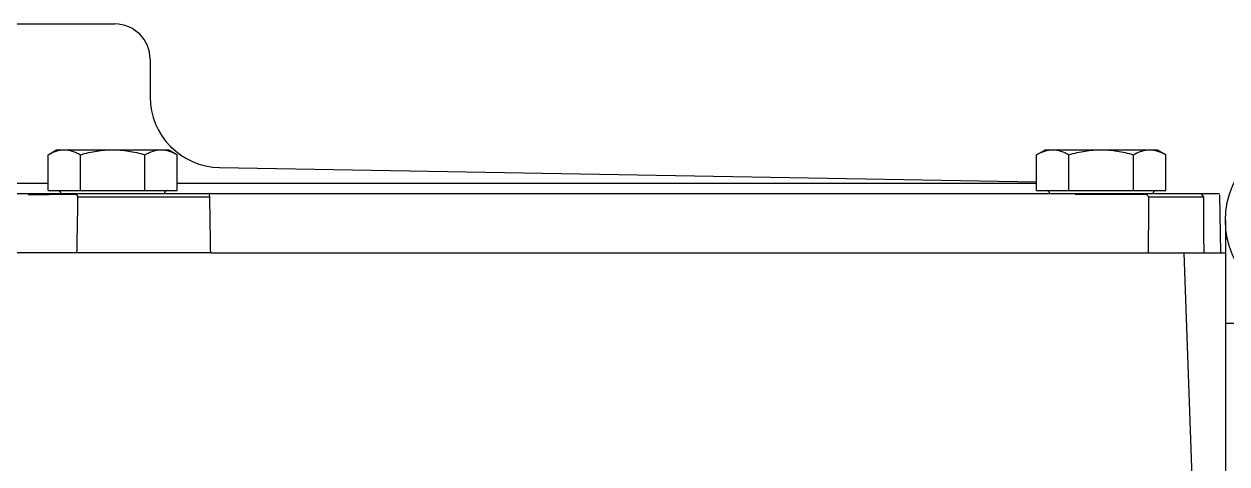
# Model space of a CAD drawing. Header units: millimetres. Extents: x 156850 to 204135, y 56350 to 74150.
# Drawn here: x 174903.6 to 175107.8, y 63124.1 to 63198.9 of the extents above; entities that cross this region are included whole.
import ezdxf

# ---------------------------------------------------------------- set-up
doc = ezdxf.new("R2010")
doc.units = ezdxf.units.MM
doc.header["$LTSCALE"] = 150
doc.layers.add('-----33 Equipment', color=5, linetype='Continuous')

# ---------------------------------------------------------------- blocks, each defined once
blk = doc.blocks.new('X-2F-PLAN$0$A$C73FA2420')
at = {"color": 0, "linetype": 'Continuous'}
for p, q in [((3405.73, 703.06), (3405.73, 973.5)), ((3415.73, 531.81), (3415.73, 973.3)), ((3444.61, 957.28), (3444.61, 719.28)), ((3417.53, 730.62), (3417.53, 945.94)), ((3416.33, 730.62), (3422.39, 730.62)), ((3416.33, 730.62), (3416.33, 708.68)), ((3422.39, 730.62), (3423.23, 729.15)), ((3423.23, 729.15), (3423.23, 710.15)), ((3415.56, 725.76), (3415.23, 725.53)), ((3415.23, 725.53), (3415.23, 703.22)), ((3415.56, 725.76), (3415.65, 725.88)), ((3416.33, 725.13), (3422.39, 725.13)), ((3416.33, 714.16), (3422.39, 714.16)), ((3438.61, 713.28), (3432.22, 713.28)), ((3416.33, 708.68), (3422.39, 708.68)), ((3417.53, 562.84), (3417.53, 708.68)), ((3422.39, 708.68), (3423.23, 710.15)), ((3405.73, 703), (3405.73, 530.78)), ((3415.56, 703.24), (3415.23, 703.22)), ((3420.22, 701.49), (3417.8, 562.84)), ((3416.33, 562.84), (3422.39, 562.84)), ((3416.33, 562.84), (3416.33, 540.91)), ((3422.39, 562.84), (3423.23, 561.37)), ((3423.23, 561.37), (3423.23, 542.38)), ((3416.33, 557.36), (3422.39, 557.36)), ((3415.65, 544.3), (3415.56, 556.28)), ((3416.33, 546.39), (3422.39, 546.39)), ((3415.23, 543.77), (3415.23, 534.53)), ((3415.56, 544.12), (3415.65, 544.3)), ((3422.39, 540.91), (3423.23, 542.37)), ((3416.33, 540.91), (3422.39, 540.91)), ((3367.64, 536.44), (3405.73, 537.77)), ((3415.73, 534.93), (3415.56, 534.79)), ((3415.56, 534.79), (3415.23, 534.53)), ((3415.56, 531.8), (3405.73, 531.63)), ((3411.23, 530.78), (3067.23, 530.78)), ((3393.73, 422.78), (3393.73, 530.78))]:
    blk.add_line(p, q, dxfattribs=at)
for points in [[(3415.69, 725.88), (3415.68, 725.84), (3415.62, 725.8), (3415.56, 725.76)], [(3415.73, 703.26), (3415.68, 703.25), (3415.62, 703.25), (3415.56, 703.24)], [(3415.69, 544.3), (3415.68, 544.24), (3415.62, 544.18), (3415.23, 543.77)]]:
    blk.add_lwpolyline(points, dxfattribs=at)
blk.add_circle((3411.23, 515.78), 15, dxfattribs=at)
for centre, radius, start, end in [((3415.73, 729), 0.6, 270, 0), ((3438.61, 719.28), 6, 270, 0), ((3432.22, 701.28), 12, 90, 179), ((3415.73, 710.3), 0.6, 0, 90), ((3415.73, 561.22), 0.6, 270, 0), ((3415.73, 542.52), 0.6, 0, 90), ((3351.23, 490.78), 40, 0, 90)]:
    blk.add_arc(centre, radius, start, end, dxfattribs=at)
for points, start_tangent, end_tangent in [([(3415.63, 728.39), (3415.61, 729.93), (3415.56, 733.99)], (-0.013605, 0.999907), (0, 1)), ([(3422.39, 730.62), (3422.75, 729.91), (3423.02, 729.22), (3423.18, 728.55), (3423.23, 727.87)], (0.5, -0.866025), (0, -1)), ([(3415.65, 725.88), (3415.63, 728.39)], (0, 1), (-0.013605, 0.999907)), ([(3423.23, 727.87), (3423.18, 727.2), (3423.02, 726.52), (3422.75, 725.83), (3422.39, 725.13)], (0, -1), (-0.5, -0.866025)), ([(3405.73, 725.7), (3410.48, 725.61), (3415.23, 725.53)], (0.999844, -0.017671), (0.999844, -0.017663)), ([(3422.39, 725.13), (3422.75, 723.72), (3423.02, 722.35), (3423.18, 720.99), (3423.23, 719.65)], (0.27735, -0.960769), (0, -1)), ([(3423.23, 719.65), (3423.18, 718.3), (3423.02, 716.95), (3422.75, 715.57), (3422.39, 714.16)], (0, -1), (-0.27735, -0.960769)), ([(3422.39, 714.16), (3422.75, 713.46), (3423.02, 712.77), (3423.18, 712.09), (3423.23, 711.42)], (0.5, -0.866025), (0, -1)), ([(3423.23, 711.42), (3423.18, 710.74), (3423.02, 710.07), (3422.75, 709.38), (3422.39, 708.68)], (0, -1), (-0.5, -0.866025)), ([(3415.23, 703.22), (3410.48, 703.14), (3405.73, 703.06)], (-0.999853, -0.017126), (-0.999853, -0.017126)), ([(3422.39, 562.84), (3422.75, 562.14), (3423.02, 561.45), (3423.18, 560.78), (3423.23, 560.1)], (0.5, -0.866025), (0, -1)), ([(3423.23, 560.1), (3423.18, 559.43), (3423.02, 558.75), (3422.75, 558.06), (3422.39, 557.36)], (0, -1), (-0.5, -0.866025)), ([(3422.39, 557.36), (3422.75, 555.95), (3423.02, 554.57), (3423.18, 553.22), (3423.23, 551.87)], (0.27735, -0.960769), (0, -1)), ([(3423.23, 551.87), (3423.18, 550.53), (3423.02, 549.18), (3422.75, 547.8), (3422.39, 546.39)], (0, -1), (-0.27735, -0.960769)), ([(3422.39, 546.39), (3422.75, 545.69), (3423.02, 545), (3423.18, 544.32), (3423.23, 543.65)], (0.5, -0.866025), (0, -1)), ([(3405.73, 543.84), (3410.48, 543.81), (3415.23, 543.77)], (0.999969, -0.007866), (0.999969, -0.007855)), ([(3423.23, 543.65), (3423.18, 542.97), (3423.02, 542.3), (3422.75, 541.61), (3422.39, 540.91)], (0, -1), (-0.5, -0.866025)), ([(3415.23, 534.53), (3410.48, 534.5), (3405.73, 534.47)], (-0.999979, -0.006557), (-0.999979, -0.006549))]:
    blk.add_spline(points, degree=3, dxfattribs=dict(at, start_tangent=start_tangent, end_tangent=end_tangent))
blk = doc.blocks.new('X-2F-PLAN$0$zw$C47F')
at = {"layer": '-----33 Equipment'}
blk.add_blockref('X-2F-PLAN$0$A$C73FA2420', (2898.05, 848.02), dxfattribs=at)

msp = doc.modelspace()

# ---------------------------------------------------------------- block references
at = {"layer": '-----33 Equipment', "rotation": 90.00000000000001}
msp.add_blockref('X-2F-PLAN$0$zw$C47F', (176486.3, 56856.22), dxfattribs=at)

doc.saveas('drawing.dxf')
